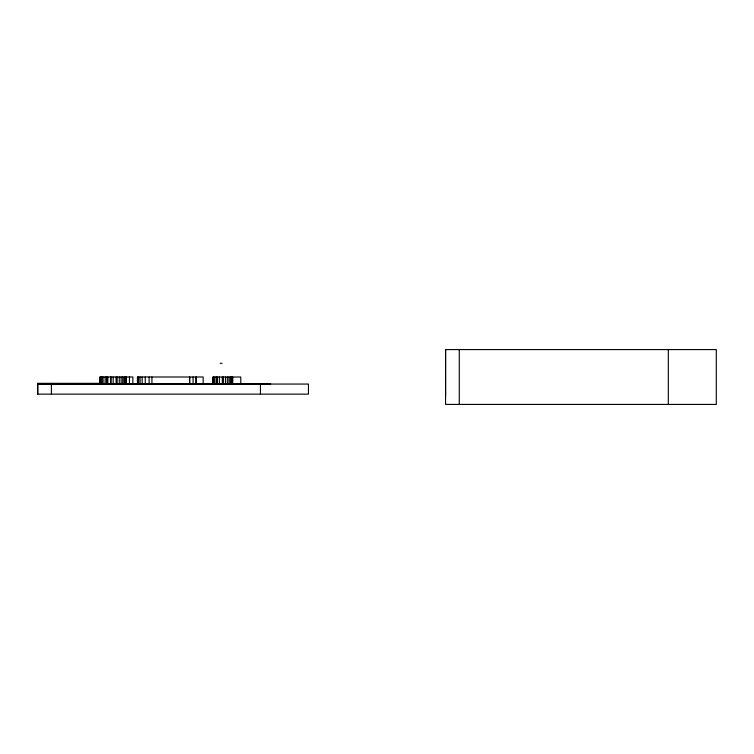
<?xml version="1.0" encoding="UTF-8"?>
<svg xmlns="http://www.w3.org/2000/svg" width="754" height="754" viewBox="0 0 754 754"><rect width="100%" height="100%" fill="white"/><g stroke="black" fill="none" stroke-linecap="round" stroke-linejoin="round"><path stroke-width="1.13" d="M37.7 384.059L308.443 384.059L308.443 394.135L37.7 394.135L37.709 383.352L100.433 383.352M51.413 394.135L51.404 383.352M260.46 394.135L260.46 384.059M445.567 396.152L445.567 349.583L716.3 349.583L716.3 404.417L445.557 404.417L445.586 349.583M84.693 383.852L37.709 383.843L82.252 383.956L79.811 383.852M51.413 383.814L37.709 383.918L51.413 384.012M220.187 363.296L222.081 363.296M37.709 383.814L270.705 384.059M668.317 349.583L668.317 404.417M459.271 349.583L459.271 404.417M240.79 383.861L240.79 377.009L213.024 377.009L213.024 383.861M232.684 377.009L232.666 383.861M232.534 377.009L232.534 383.861M232.081 377.009L232.081 383.861M231.327 377.009L231.327 383.861M230.262 377.009L230.262 383.861M228.924 377.009L228.924 383.861M227.331 377.009L227.331 383.861M225.484 377.009L225.484 383.861M223.373 377.009L223.373 383.861M222.317 377.009L222.317 383.861M219.386 377.009L219.386 383.861M217.293 377.009L217.293 383.861M216.766 377.009L216.766 383.861M216.568 377.009L216.568 383.861M216.04 377.009L216.04 383.861M214.061 377.009L214.061 383.861M213.712 377.009L213.712 383.861M213.457 377.009L213.457 383.861M203.165 383.861L203.165 377L137.426 377L137.426 383.861M196.351 377L196.351 383.861M195.889 377L195.889 383.861M193.071 377L193.071 383.861M189.735 377L189.735 383.861M189.527 377L189.527 383.861M151.931 377L151.931 383.861M149.113 377L149.113 383.861M145.258 377L145.258 383.861M142.176 377L142.176 383.861M140.093 377L140.093 383.861M138.613 377L138.613 383.861M137.728 377L137.728 383.861M132.864 383.852L132.864 377L99.99 377L99.99 383.852M129.452 377L129.452 383.852M126.455 377L126.455 383.852M126.304 377L126.295 383.852M125.871 377L125.871 383.852M125.107 377L125.107 383.852M124.052 377L124.052 383.852M122.713 377L122.713 383.852M121.121 377L121.121 383.852M119.264 377L119.264 383.852M117.162 377L117.162 383.852M116.107 377L116.107 383.852M113.175 377L113.175 383.852M111.083 377L111.083 383.852M110.546 377L110.546 383.852M107.85 377L107.85 383.852M106.993 377L106.983 383.852M106.814 377L106.814 383.852M105.833 377L105.833 383.852M103.911 377L103.911 383.852M102.365 377L102.365 383.852M101.328 377L101.328 383.852M100.584 377L100.584 383.852M100.244 377L100.244 383.852M100.141 377L100.141 383.852M37.7 383.352L37.7 394.135M213.288 383.861L213.288 377.009L213.194 383.861M107.247 383.852L107.247 377L107.181 383.852"/></g></svg>
